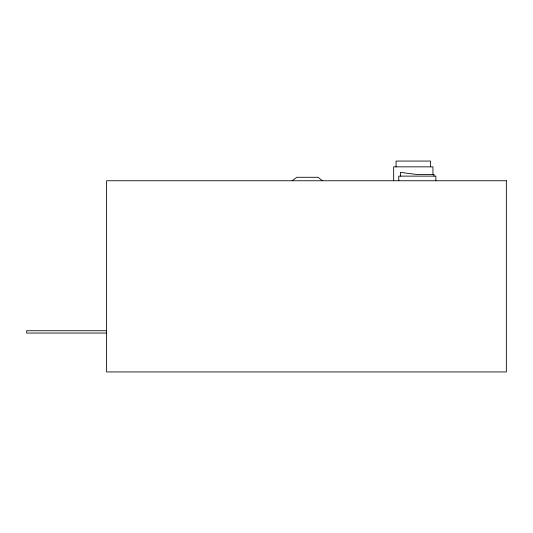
<?xml version="1.0" encoding="UTF-8"?>
<svg xmlns="http://www.w3.org/2000/svg" width="533" height="533" viewBox="0 0 533 533"><rect width="100%" height="100%" fill="white"/><g stroke="black" fill="none" stroke-linecap="round" stroke-linejoin="round"><path stroke-width="0.8" d="M292.204 180.754L296.821 177.282L318.154 177.282L322.332 180.754M106.553 330.733L26.65 330.733L26.65 333.052L106.553 333.052M435.861 180.754L435.861 176.123L398.784 176.123L398.784 180.754M434.035 176.123L434.035 174.458L416.52 174.458L400.43 172.372L400.43 176.123M432.949 174.211L432.949 166.849L393.674 166.849L393.674 180.754M430.571 166.849L430.571 161.059L396.052 161.059L396.052 166.849M506.35 180.754L106.6 180.754L106.6 371.941L506.35 371.941L506.35 180.754"/></g></svg>
